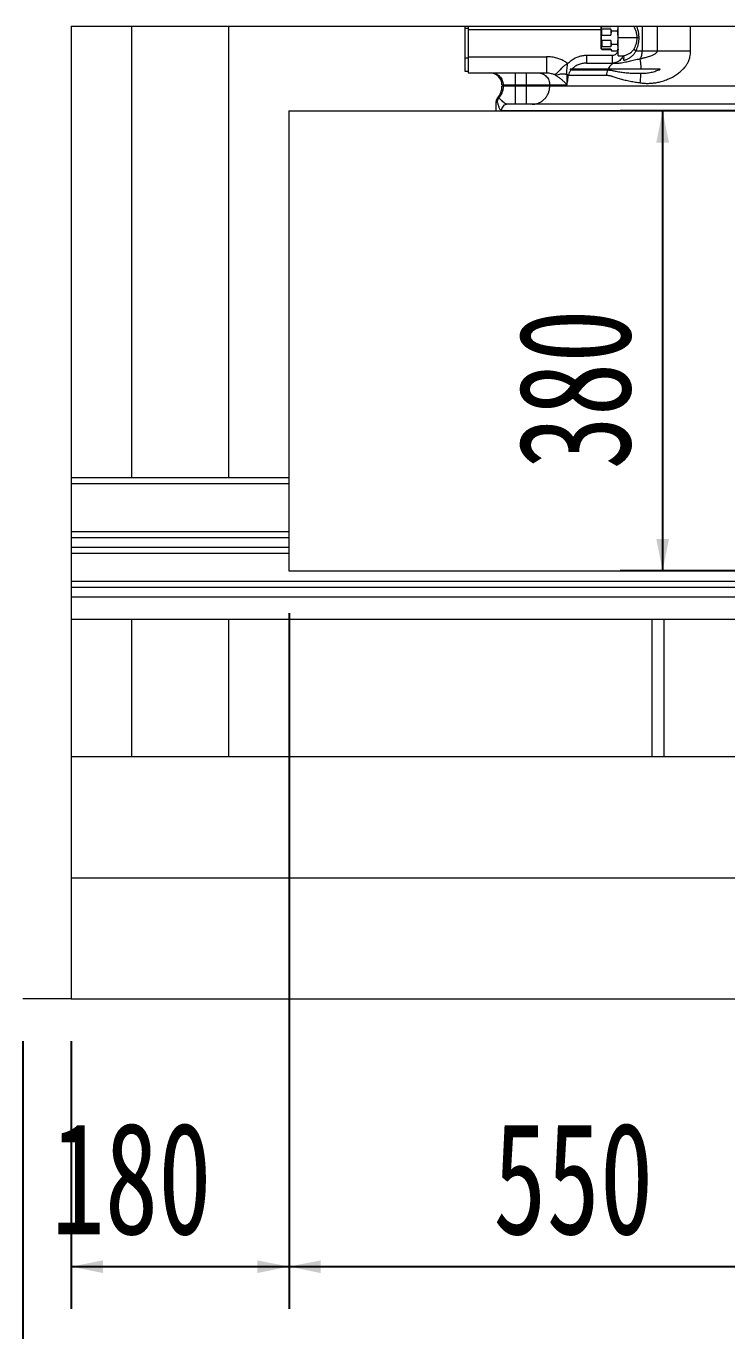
# Model space of a CAD drawing. Header units: millimetres. Extents: x 169 to 14583, y -399 to 10804.
# Drawn here: x 6504 to 7083, y 802 to 1880 of the extents above; entities that cross this region are included whole.
import ezdxf

# ---------------------------------------------------------------- set-up
doc = ezdxf.new("R2010")
doc.units = ezdxf.units.MM
doc.header["$LTSCALE"] = 35
doc.layers.add('1', color=70, linetype='Continuous')
doc.styles.add('SLDTEXTSTYLE2', font='TXT', dxfattribs={"width": 0.7})
doc.dimstyles.new('SLDDIMSTYLE3', dxfattribs={"dimtxt": 105.988363, "dimasz": 26.25, "dimexe": 0, "dimexo": 0.0625, "dimgap": 26.497091, "dimtad": 1, "dimrnd": 1e-09, "dimzin": 12, "dimdsep": 46, "dimtxsty": 'SLDTEXTSTYLE2', "dimsah": 1, "dimcen": 0.09, "dimadec": 0, "dimazin": 3, "dimtfac": 1, "dimtdec": 3, "dimtofl": 0, "dimtmove": 0, "dimatfit": 3, "dimfxl": 0, "dimfrac": 2, "dimtolj": 1, "dimtzin": 12, "dimarcsym": 0})
doc.dimstyles.new('SLDDIMSTYLE4', dxfattribs={"dimtxt": 105.988363, "dimasz": 26.25, "dimexe": 0, "dimexo": 0.0625, "dimgap": 26.497091, "dimtad": 1, "dimrnd": 1e-09, "dimzin": 12, "dimdsep": 46, "dimtxsty": 'SLDTEXTSTYLE2', "dimsah": 1, "dimcen": 0.09, "dimadec": 0, "dimazin": 3, "dimtfac": 1, "dimtdec": 3, "dimtmove": 0, "dimatfit": 0, "dimfxl": 0, "dimfrac": 2, "dimtolj": 1, "dimtzin": 12, "dimarcsym": 0})

# ---------------------------------------------------------------- blocks, each defined once
blk = doc.blocks.new('_D_12')
at = {"layer": '1'}
for p, q in [((6721.3, 1394.8), (6721.3, 819.8)), ((7271.3, 1394.8), (7271.3, 819.8)), ((6721.3, 854.8), (7271.3, 854.8))]:
    blk.add_line(p, q, dxfattribs=at)
for points in [[(6721.3, 854.8), (6747.5, 849.5), (6747.5, 860)], [(7271.3, 854.8), (7245, 860), (7245, 849.5)]]:
    blk.add_solid(points, dxfattribs=at)
at = {"layer": '1', "insert": (6890, 974.2), "char_height": 92.6, "attachment_point": 1, "style": 'SLDTEXTSTYLE2'}
blk.add_mtext('550', dxfattribs=at)
blk = doc.blocks.new('_D_13')
at = {"layer": '1'}
for p, q in [((7236.3, 1809.8), (6995, 1809.8)), ((7030, 1809.8), (7030, 1429.8)), ((7236.3, 1429.8), (6995, 1429.8))]:
    blk.add_line(p, q, dxfattribs=at)
for points in [[(7030, 1809.8), (7024.8, 1783.5), (7035.3, 1783.5)], [(7030, 1429.8), (7035.3, 1456), (7024.8, 1456)]]:
    blk.add_solid(points, dxfattribs=at)
at = {"layer": '1', "insert": (6910.7, 1513.5), "char_height": 92.6, "attachment_point": 1, "rotation": 90, "style": 'SLDTEXTSTYLE2'}
blk.add_mtext('380', dxfattribs=at)
blk = doc.blocks.new('_D_17')
at = {"layer": '1'}
for p, q in [((6721.3, 1394.8), (6721.3, 819.8)), ((6541.3, 1041.2), (6541.3, 819.8)), ((6541.3, 854.8), (6721.3, 854.8))]:
    blk.add_line(p, q, dxfattribs=at)
for points in [[(6541.3, 854.8), (6567.5, 849.5), (6567.5, 860)], [(6721.3, 854.8), (6695, 860), (6695, 849.5)]]:
    blk.add_solid(points, dxfattribs=at)
at = {"layer": '1', "insert": (6525, 974.2), "char_height": 92.6, "attachment_point": 1, "style": 'SLDTEXTSTYLE2'}
blk.add_mtext('180', dxfattribs=at)
blk = doc.blocks.new('_D_20')
at = {"layer": '1'}
for p, q in [((6481.3, 1394.8), (6481.3, 635)), ((6501.3, 1041.2), (6501.3, 635)), ((6481.3, 670), (6241.4, 670)), ((6481.3, 670), (6501.3, 670)), ((6501.3, 670), (6641.3, 670))]:
    blk.add_line(p, q, dxfattribs=at)
for points in [[(6481.3, 670), (6455, 675.2), (6455, 664.7)], [(6501.3, 670), (6527.5, 664.7), (6527.5, 675.2)]]:
    blk.add_solid(points, dxfattribs=at)
at = {"layer": '1', "insert": (6241.4, 789.3), "char_height": 92.6, "attachment_point": 1, "style": 'SLDTEXTSTYLE2'}
blk.add_mtext('20', dxfattribs=at)

msp = doc.modelspace()

# ---------------------------------------------------------------- linework, layer by layer
at = {"color": 7, "linetype": 'Continuous', "lineweight": 18}
for p, q in [((6541.279, 1879.779), (8601.279, 1879.779)), ((6541.279, 1879.779), (6541.279, 1076.159)), ((6591.279, 1506.779), (6591.279, 1879.779)), ((6671.279, 1879.779), (6671.279, 1506.779)), ((6866.979, 1877.755), (6866.979, 1879.779)), ((6869.279, 1877.755), (6866.979, 1877.755)), ((6866.979, 1853.277), (6866.979, 1877.755)), ((6869.279, 1877.018), (6869.279, 1854.5)), ((6869.279, 1877.018), (6979.279, 1877.018)), ((6979.279, 1879.409), (6979.649, 1879.779)), ((6979.782, 1879.725), (6979.279, 1879.231)), ((6979.779, 1879.483), (6979.779, 1879.69)), ((6979.779, 1879.483), (6987.279, 1879.483)), ((6987.279, 1877.289), (6979.779, 1877.289)), ((6987.279, 1879.483), (6987.405, 1879.779)), ((6987.983, 1875.644), (6987.279, 1877.289)), ((6993.279, 1879.378), (6993.169, 1879.779)), ((6993.22, 1879.779), (6993.279, 1879.559)), ((7013.184, 1879.779), (7013.184, 1859.159)), ((7025.669, 1859.159), (7025.669, 1879.779)), ((7053.195, 1859.159), (7053.195, 1879.779)), ((6979.779, 1872.353), (6987.279, 1872.353)), ((6987.279, 1867.965), (6979.779, 1867.965)), ((6987.279, 1872.353), (6987.983, 1875.644)), ((6987.983, 1864.674), (6987.279, 1867.965)), ((6992.858, 1875.644), (6987.983, 1875.644)), ((7008.978, 1870.159), (6993.279, 1870.159)), ((6869.279, 1854.5), (6934.11, 1854.5)), ((6988.279, 1855.453), (6967.137, 1855.453)), ((6979.279, 1861.087), (6979.782, 1860.593)), ((6979.779, 1860.409), (6979.279, 1860.909)), ((6979.779, 1863.029), (6987.279, 1863.029)), ((6979.779, 1860.835), (6979.779, 1860.628)), ((6987.279, 1860.835), (6979.779, 1860.835)), ((6979.779, 1860.409), (6987.279, 1860.409)), ((6987.279, 1863.029), (6987.983, 1864.674)), ((6987.983, 1859.189), (6987.279, 1860.835)), ((6987.279, 1860.835), (6987.279, 1860.459)), ((6987.279, 1860.409), (6987.987, 1859.182)), ((6992.858, 1864.674), (6987.983, 1864.674)), ((6992.858, 1859.189), (6987.983, 1859.189)), ((6993.279, 1860.759), (6992.858, 1859.189)), ((6993.02, 1860.319), (6992.858, 1859.189)), ((6993.103, 1860.297), (6993.279, 1860.94)), ((6993.279, 1855.159), (6996.973, 1855.159)), ((7013.184, 1859.159), (7007.827, 1859.159)), ((7025.669, 1859.159), (7013.184, 1859.159)), ((6869.279, 1853.277), (6866.979, 1853.277)), ((6869.279, 1842.159), (6866.979, 1842.159)), ((6869.279, 1841.159), (6934.11, 1841.159)), ((6934.11, 1841.394), (6934.11, 1841.159)), ((6897.534, 1831.159), (6897.534, 1830.159)), ((6898.259, 1831.159), (6898.259, 1830.159)), ((6908.215, 1831.159), (6917.318, 1831.159)), ((6908.215, 1831.159), (6908.215, 1830.159)), ((6917.318, 1830.159), (6908.215, 1830.159)), ((6917.318, 1831.159), (6917.318, 1830.159)), ((6936.743, 1830.159), (6936.743, 1831.159)), ((6892.279, 1816.93), (6892.279, 1809.779)), ((6901.668, 1815.159), (6900.799, 1814.983)), ((6901.668, 1815.159), (6901.08, 1815.339)), ((6721.279, 1809.779), (7271.279, 1809.779)), ((6721.279, 1809.779), (6721.279, 1429.779)), ((6541.279, 1506.779), (6721.279, 1506.779)), ((6541.279, 1501.779), (6721.279, 1501.779)), ((6541.279, 1462.279), (6721.279, 1462.279)), ((6541.279, 1457.279), (6721.279, 1457.279)), ((6541.279, 1449.279), (6721.279, 1449.279)), ((6541.279, 1444.279), (6721.279, 1444.279)), ((6721.279, 1429.779), (7271.279, 1429.779)), ((6541.279, 1421.279), (7661.279, 1421.279)), ((6541.279, 1416.279), (7661.279, 1416.279)), ((6541.279, 1408.279), (7661.279, 1408.279)), ((6541.279, 1389.779), (7661.279, 1389.779)), ((6591.279, 1276.159), (6591.279, 1389.779)), ((6671.279, 1389.779), (6671.279, 1276.159)), ((7021.279, 1276.159), (7021.279, 1389.779)), ((7031.279, 1276.159), (7031.279, 1389.779)), ((6541.279, 1276.159), (7661.279, 1276.159)), ((6541.279, 1176.159), (7693.279, 1176.159)), ((6541.279, 1076.159), (6501.279, 1076.159)), ((6541.279, 1076.159), (7663.279, 1076.159))]:
    msp.add_line(p, q, dxfattribs=at)
for centre, radius, start, end in [((6887.279, 1831.159), 10, 0, 90), ((6882.279, 1830.159), 15, 318.590378, 0), ((6897.279, 1816.93), 5, 138.590378, 180)]:
    msp.add_arc(centre, radius, start, end, dxfattribs=at)
for points, knots in [([(6869.279, 1879.779), (6869.279, 1879.575), (6869.279, 1878.751), (6869.279, 1877.762), (6869.279, 1877.018)], [0, 0, 0, 0, 0.248246535, 1, 1, 1, 1]), ([(6979.279, 1861.088), (6979.279, 1861.242), (6979.279, 1861.552), (6979.279, 1862.425), (6979.279, 1863.575), (6979.279, 1864.984), (6979.279, 1866.6), (6979.279, 1868.346), (6979.279, 1870.159), (6979.279, 1871.972), (6979.279, 1873.717), (6979.279, 1875.333), (6979.279, 1876.742), (6979.279, 1877.893), (6979.279, 1878.766), (6979.279, 1879.076), (6979.279, 1879.23)], [0, 0, 0, 0, 0.07158574, 0.14333304, 0.21439527, 0.28541578, 0.35720251, 0.42894834, 0.50001206, 0.57103256, 0.6428193, 0.71456513, 0.78562885, 0.85665276, 0.92840315, 1, 1, 1, 1]), ([(6979.779, 1877.289), (6979.654, 1877.655), (6979.404, 1878.386), (6979.654, 1879.117), (6979.779, 1879.483)], [0, 0, 0, 0, 0.4999812, 1, 1, 1, 1]), ([(6979.779, 1872.353), (6979.779, 1873.391), (6979.779, 1875.248), (6979.779, 1876.665), (6979.779, 1877.289)], [0, 0, 0, 0, 0.55956562, 1, 1, 1, 1]), ([(6987.279, 1877.289), (6987.279, 1876.479), (6987.279, 1875.032), (6987.279, 1873.172), (6987.279, 1872.353)], [0, 0, 0, 0, 0.55956562, 1, 1, 1, 1]), ([(6992.858, 1875.644), (6993.073, 1876.557), (6993.398, 1877.936), (6993.137, 1879.314), (6993.049, 1879.779)], [0, 0, 0, 0, 0.66287853, 1, 1, 1, 1]), ([(6993.279, 1870.159), (6993.279, 1871.137), (6993.279, 1873.102), (6993.279, 1875.919), (6993.279, 1878.205), (6993.279, 1879.364), (6993.279, 1879.779)], [0, 0, 0, 0, 0.27901322, 0.56084625, 0.84263909, 1, 1, 1, 1]), ([(7008.978, 1870.159), (7008.926, 1871.178), (7008.82, 1873.221), (7008.022, 1876.067), (7007.098, 1878.284), (7006.402, 1879.382), (7006.15, 1879.779)], [0, 0, 0, 0, 0.27824927, 0.55811297, 0.84019282, 1, 1, 1, 1]), ([(7010.569, 1870.159), (7010.535, 1871.138), (7010.482, 1872.651), (7010.155, 1874.598), (7009.852, 1875.925), (7009.516, 1877.107), (7009.146, 1878.203), (7008.799, 1879.111), (7008.562, 1879.623), (7008.49, 1879.779)], [0, 0, 0, 0, 0.28019094, 0.43284582, 0.57767418, 0.68757391, 0.80899521, 0.9418572, 1, 1, 1, 1]), ([(6979.779, 1867.965), (6979.654, 1868.696), (6979.404, 1870.159), (6979.654, 1871.621), (6979.779, 1872.353)], [0, 0, 0, 0, 0.50001167, 1, 1, 1, 1]), ([(6979.779, 1867.965), (6979.779, 1866.926), (6979.779, 1865.07), (6979.779, 1863.653), (6979.779, 1863.029)], [0, 0, 0, 0, 0.55956562, 1, 1, 1, 1]), ([(6987.279, 1867.965), (6987.279, 1866.926), (6987.279, 1865.07), (6987.279, 1863.653), (6987.279, 1863.029)], [0, 0, 0, 0, 0.55956562, 1, 1, 1, 1]), ([(6992.858, 1864.674), (6993.055, 1866.503), (6993.449, 1870.159), (6993.055, 1873.816), (6992.858, 1875.644)], [0, 0, 0, 0, 0.50006019, 1, 1, 1, 1]), ([(6993.279, 1855.159), (6993.279, 1855.214), (6993.279, 1855.326), (6993.279, 1856.233), (6993.279, 1857.608), (6993.279, 1859.485), (6993.279, 1861.767), (6993.279, 1864.387), (6993.279, 1867.218), (6993.279, 1869.182), (6993.279, 1870.159)], [0, 0, 0, 0, 0.12436325, 0.24999684, 0.37560353, 0.49999617, 0.6243631, 0.74995744, 0.87557129, 1, 1, 1, 1]), ([(7006.145, 1860.453), (7006.53, 1861.122), (7007.298, 1862.457), (7008.208, 1864.831), (7008.852, 1867.42), (7008.936, 1869.248), (7008.978, 1870.159)], [0, 0, 0, 0, 0.25238797, 0.50313348, 0.75215422, 1, 1, 1, 1]), ([(7007.827, 1859.159), (7008.007, 1859.511), (7008.351, 1860.187), (7008.831, 1861.294), (7009.241, 1862.379), (7009.597, 1863.479), (7009.915, 1864.642), (7010.194, 1865.942), (7010.411, 1867.346), (7010.543, 1868.754), (7010.56, 1869.691), (7010.569, 1870.159)], [0, 0, 0, 0, 0.1175268, 0.22577801, 0.34059333, 0.43463355, 0.53266718, 0.65317222, 0.77126402, 0.88596146, 1, 1, 1, 1]), ([(7010.569, 1870.159), (7010.453, 1870.159), (7010.221, 1870.159), (7009.682, 1870.159), (7009.243, 1870.159), (7008.978, 1870.159)], [0, 0, 0, 0, 0.282706082, 0.568609016, 1, 1, 1, 1]), ([(6869.279, 1854.5), (6869.279, 1853.111), (6869.279, 1850.332), (6869.279, 1846.765), (6869.279, 1844.111), (6869.279, 1842.375), (6869.279, 1841.351), (6869.279, 1841.223), (6869.279, 1841.159)], [0, 0, 0, 0, 0.18658841, 0.37317683, 0.55976524, 0.70651016, 0.85325508, 1, 1, 1, 1]), ([(6951.745, 1848.761), (6950.849, 1849.396), (6949.035, 1850.682), (6945.972, 1852.195), (6942.46, 1853.449), (6938.47, 1854.327), (6935.578, 1854.442), (6934.11, 1854.5)], [0, 0, 0, 0, 0.17570148, 0.35575091, 0.54250785, 0.76768914, 1, 1, 1, 1]), ([(6934.11, 1854.5), (6934.11, 1853.161), (6934.11, 1850.414), (6934.11, 1846.815), (6934.11, 1844.075), (6934.11, 1842.354), (6934.11, 1841.521), (6934.11, 1841.413), (6934.11, 1841.394)], [0, 0, 0, 0, 0.20175228, 0.41402813, 0.63087395, 0.80022283, 0.96503654, 1, 1, 1, 1]), ([(6967.137, 1855.453), (6966.038, 1855.402), (6963.85, 1855.3), (6960.646, 1854.51), (6957.445, 1853.212), (6954.364, 1851.343), (6952.607, 1849.61), (6951.745, 1848.761)], [0, 0, 0, 0, 0.18962838, 0.37756712, 0.56742337, 0.78800037, 1, 1, 1, 1]), ([(6967.137, 1855.453), (6967.137, 1854.593), (6967.137, 1852.872), (6967.137, 1850.714), (6967.137, 1849.398), (6967.137, 1849.239), (6967.137, 1849.159)], [0, 0, 0, 0, 0.27948083, 0.55896166, 0.77948083, 1, 1, 1, 1]), ([(6979.779, 1860.835), (6979.654, 1861.2), (6979.404, 1861.932), (6979.654, 1862.663), (6979.779, 1863.029)], [0, 0, 0, 0, 0.49998179, 1, 1, 1, 1]), ([(6993.279, 1860.453), (6993.187, 1859.726), (6993.003, 1858.277), (6991.682, 1856.63), (6990.027, 1855.632), (6988.861, 1855.513), (6988.279, 1855.453)], [0, 0, 0, 0, 0.28183286, 0.56208325, 0.78147774, 1, 1, 1, 1]), ([(6988.279, 1855.453), (6988.279, 1854.931), (6988.279, 1853.831), (6988.279, 1852.11), (6988.279, 1850.54), (6988.279, 1849.525), (6988.279, 1849.388), (6988.279, 1849.348)], [0, 0, 0, 0, 0.19470017, 0.41011348, 0.63518497, 0.89286438, 1, 1, 1, 1]), ([(6997.358, 1855.035), (6997.121, 1854.547), (6996.597, 1853.47), (6995.389, 1852.046), (6993.872, 1850.789), (6992.13, 1849.865), (6990.242, 1849.271), (6988.933, 1849.196), (6988.279, 1849.159)], [0, 0, 0, 0, 0.14206285, 0.31365028, 0.48523771, 0.65682514, 0.82841257, 1, 1, 1, 1]), ([(6996.941, 1855.159), (6997.042, 1855.15), (6997.228, 1855.135), (6997.788, 1854.81), (6998.056, 1854.404), (6998.131, 1854.26), (6998.14, 1854.233), (6998.148, 1854.253), (6998.148, 1854.254)], [0, 0, 0, 0, 0.3288175, 0.60871964, 0.81632826, 0.89171432, 0.99588059, 1, 1, 1, 1]), ([(6996.973, 1855.181), (6997.117, 1855.182), (6997.707, 1855.185), (6999.448, 1855.684), (7001.832, 1856.738), (7004.284, 1858.195), (7005.531, 1859.707), (7006.145, 1860.453)], [0, 0, 0, 0, 0.07534555, 0.30863151, 0.54250691, 0.77429305, 1, 1, 1, 1]), ([(6998.194, 1854.237), (6998.095, 1853.905), (6997.895, 1853.228), (6997.669, 1852.503), (6997.609, 1852.008), (6997.749, 1851.739), (6998.077, 1851.637), (6998.632, 1851.685), (6999.386, 1851.893), (7000.279, 1852.233), (7001.253, 1852.688), (7002.585, 1853.429), (7004.182, 1854.534), (7005.641, 1855.878), (7006.655, 1857.104), (7007.33, 1858.102), (7007.665, 1858.815), (7007.827, 1859.159)], [0, 0, 0, 0, 0.06930212, 0.14099089, 0.20630304, 0.26069944, 0.31404979, 0.36974198, 0.4345761, 0.49073958, 0.55179251, 0.6179846, 0.73187528, 0.83794138, 0.89577233, 0.94967197, 1, 1, 1, 1]), ([(7007.827, 1859.159), (7007.714, 1859.331), (7007.495, 1859.663), (7007.006, 1860.049), (7006.549, 1860.308), (7006.274, 1860.407), (7006.145, 1860.453)], [0, 0, 0, 0, 0.31638747, 0.60986672, 0.81674917, 1, 1, 1, 1]), ([(7011.459, 1852.785), (7012.327, 1853), (7014.066, 1853.431), (7016.393, 1854.04), (7018.459, 1854.629), (7020.29, 1855.234), (7021.934, 1855.867), (7023.311, 1856.544), (7024.346, 1857.247), (7025.004, 1857.799), (7025.354, 1858.251), (7025.51, 1858.523), (7025.64, 1858.816), (7025.66, 1859.055), (7025.669, 1859.159)], [0, 0, 0, 0, 0.16814116, 0.33721023, 0.46169392, 0.58206039, 0.70737073, 0.79852848, 0.86979033, 0.9345086, 0.95123733, 0.96522332, 0.98497615, 1, 1, 1, 1]), ([(7011.5, 1832.953), (7012.554, 1832.81), (7014.769, 1832.507), (7018.203, 1832.423), (7021.728, 1832.621), (7025.31, 1833.128), (7029.133, 1833.998), (7033.137, 1835.308), (7037.088, 1837.047), (7040.647, 1839.052), (7043.709, 1841.207), (7046.234, 1843.407), (7048.255, 1845.596), (7049.831, 1847.749), (7050.929, 1849.673), (7051.691, 1851.36), (7052.238, 1852.862), (7052.718, 1854.605), (7053.11, 1856.711), (7053.166, 1858.304), (7053.195, 1859.159)], [0, 0, 0, 0, 0.06428389, 0.13511222, 0.20422037, 0.27151052, 0.34403726, 0.42704945, 0.50640661, 0.58030902, 0.64677459, 0.70471609, 0.75523012, 0.80052549, 0.84082586, 0.86724687, 0.89367514, 0.92084655, 0.9575597, 1, 1, 1, 1]), ([(7053.195, 1859.159), (7050.216, 1859.159), (7044.3, 1859.159), (7036.85, 1859.159), (7030.619, 1859.159), (7027.305, 1859.159), (7025.669, 1859.159)], [0, 0, 0, 0, 0.28689318, 0.56967116, 0.78740422, 1, 1, 1, 1]), ([(6866.979, 1842.159), (6866.979, 1842.197), (6866.979, 1842.275), (6866.979, 1842.904), (6866.979, 1843.871), (6866.979, 1845.206), (6866.979, 1846.856), (6866.979, 1848.793), (6866.979, 1850.938), (6866.979, 1852.499), (6866.979, 1853.277)], [0, 0, 0, 0, 0.12454419, 0.24999616, 0.37541057, 0.49999633, 0.62453134, 0.74995198, 0.87537823, 1, 1, 1, 1]), ([(6951.745, 1848.761), (6950.962, 1848.385), (6949.395, 1847.631), (6947.541, 1846.002), (6945.959, 1844.398), (6944.596, 1842.908), (6943.39, 1841.64), (6942.322, 1840.658), (6941.373, 1839.969), (6940.834, 1839.813), (6940.565, 1839.734)], [0, 0, 0, 0, 0.12469265, 0.24962239, 0.3746543, 0.49971808, 0.62478924, 0.74986067, 0.87493098, 1, 1, 1, 1]), ([(6950.964, 1839.729), (6950.926, 1841.448), (6950.859, 1844.519), (6951.474, 1847.465), (6951.745, 1848.761)], [0, 0, 0, 0, 0.55991727, 1, 1, 1, 1]), ([(6953.605, 1844.159), (6953.652, 1844.06), (6953.744, 1843.867), (6953.979, 1843.583), (6954.182, 1843.544), (6954.321, 1843.518)], [0, 0, 0, 0, 0.247234063, 0.486721183, 1, 1, 1, 1]), ([(7027.986, 1844.159), (7023.635, 1844.159), (7014.931, 1844.159), (7002.726, 1844.159), (6991.246, 1844.159), (6980.446, 1844.159), (6970.458, 1844.159), (6961.304, 1844.159), (6956.171, 1844.159), (6953.605, 1844.159)], [0, 0, 0, 0, 0.14000162, 0.28000324, 0.42000486, 0.56000649, 0.70667099, 0.8533355, 1, 1, 1, 1]), ([(6967.137, 1849.159), (6966.736, 1849.151), (6965.836, 1849.133), (6964.338, 1848.962), (6962.745, 1848.642), (6961.329, 1848.215), (6959.949, 1847.689), (6958.609, 1847.041), (6956.752, 1845.923), (6955.624, 1844.86), (6954.879, 1844.159)], [0, 0, 0, 0, 0.08654585, 0.19403208, 0.32629962, 0.44041385, 0.51809552, 0.65191547, 0.77012459, 1, 1, 1, 1]), ([(6967.137, 1849.159), (6969.107, 1849.159), (6973.045, 1849.159), (6979.21, 1849.159), (6985.253, 1849.159), (6989.218, 1849.159), (6991.201, 1849.159)], [0, 0, 0, 0, 0.28002604, 0.55999194, 0.77997857, 1, 1, 1, 1]), ([(6991.201, 1849.159), (6990.505, 1849.078), (6989.088, 1848.915), (6987.281, 1847.685), (6985.861, 1846.063), (6985.245, 1844.786), (6984.942, 1844.159)], [0, 0, 0, 0, 0.27573145, 0.561042203, 0.784268511, 1, 1, 1, 1]), ([(6991.201, 1849.159), (6991.442, 1849.16), (6991.956, 1849.162), (6992.901, 1849.193), (6994.259, 1849.281), (6996.08, 1849.493), (6998.975, 1850.011), (7002.567, 1850.89), (7006.871, 1851.967), (7009.885, 1852.504), (7011.459, 1852.785)], [0, 0, 0, 0, 0.04571141, 0.09731183, 0.15709876, 0.25631349, 0.36311062, 0.57036815, 0.77551277, 1, 1, 1, 1]), ([(7012.245, 1844.159), (7012.231, 1845.135), (7012.202, 1847.077), (7011.974, 1850.116), (7011.653, 1851.78), (7011.459, 1852.785)], [0, 0, 0, 0, 0.2860479, 0.56925942, 1, 1, 1, 1]), ([(7012.174, 1840.777), (7013.571, 1840.801), (7016.338, 1840.848), (7020.448, 1841.539), (7024.352, 1842.58), (7026.803, 1843.645), (7027.986, 1844.159)], [0, 0, 0, 0, 0.266063466, 0.527334854, 0.771885713, 1, 1, 1, 1]), ([(6908.215, 1841.159), (6908.215, 1841.076), (6908.215, 1840.909), (6908.215, 1839.598), (6908.215, 1837.513), (6908.215, 1834.613), (6908.215, 1832.31), (6908.215, 1831.159)], [0, 0, 0, 0, 0.18678132, 0.37356263, 0.56034395, 0.78017197, 1, 1, 1, 1]), ([(6934.11, 1841.37), (6934.307, 1841.314), (6934.697, 1841.204), (6935.064, 1841.146), (6935.245, 1841.117)], [0, 0, 0, 0, 0.50727676, 1, 1, 1, 1]), ([(6934.11, 1841.159), (6935.369, 1841.101), (6937.536, 1841.001), (6939.67, 1840.108), (6940.565, 1839.734)], [0, 0, 0, 0, 0.58081544, 1, 1, 1, 1]), ([(6940.565, 1839.734), (6940.939, 1839.665), (6941.444, 1839.572), (6942.156, 1839.568), (6943.226, 1839.644), (6944.973, 1840.076), (6947.315, 1840.513), (6948.921, 1840.37), (6949.707, 1840.197), (6950.232, 1840.057), (6950.71, 1839.843), (6950.964, 1839.729)], [0, 0, 0, 0, 0.12504866, 0.16857722, 0.2501629, 0.50021856, 0.74999045, 0.87506185, 0.88242556, 0.93754717, 1, 1, 1, 1]), ([(6940.565, 1839.734), (6941.371, 1839.285), (6943.082, 1838.332), (6945.196, 1836.788), (6947.313, 1835.058), (6949.336, 1833.169), (6950.532, 1831.834), (6951.136, 1831.159)], [0, 0, 0, 0, 0.15835769, 0.3357873, 0.52624731, 0.7606206, 1, 1, 1, 1]), ([(6952.19, 1839.159), (6952.004, 1839.269), (6951.672, 1839.465), (6951.18, 1839.648), (6950.964, 1839.729)], [0, 0, 0, 0, 0.56, 1, 1, 1, 1]), ([(6951.136, 1831.159), (6951.155, 1832.659), (6951.192, 1835.521), (6951.037, 1838.372), (6950.964, 1839.729)], [0, 0, 0, 0, 0.52400575, 1, 1, 1, 1]), ([(6951.136, 1831.159), (6951.33, 1832.653), (6951.678, 1835.32), (6952.034, 1837.986), (6952.19, 1839.159)], [0, 0, 0, 0, 0.56000214, 1, 1, 1, 1]), ([(6954.321, 1843.518), (6953.808, 1842.818), (6952.837, 1841.49), (6952.398, 1839.907), (6952.19, 1839.159)], [0, 0, 0, 0, 0.5275145, 1, 1, 1, 1]), ([(6954.321, 1843.518), (6956.692, 1843.518), (6961.435, 1843.518), (6969.184, 1843.518), (6976.925, 1843.518), (6982.106, 1843.518), (6984.697, 1843.518)], [0, 0, 0, 0, 0.27998832, 0.55997664, 0.77998832, 1, 1, 1, 1]), ([(6983.974, 1839.159), (6984.113, 1839.157), (6984.41, 1839.152), (6984.91, 1839.111), (6985.52, 1839.031), (6986.18, 1838.908), (6986.872, 1838.751), (6987.56, 1838.572), (6988.503, 1838.304), (6989.78, 1837.908), (6991.977, 1837.196), (6995.051, 1836.228), (6998.97, 1835.188), (7003.194, 1834.301), (7007.371, 1833.602), (7010.192, 1833.159), (7011.5, 1832.953)], [0, 0, 0, 0, 0.01631647, 0.03480997, 0.05842092, 0.08753396, 0.11179796, 0.13909351, 0.16764113, 0.22136187, 0.28697648, 0.42004753, 0.56808263, 0.71582217, 0.86814955, 1, 1, 1, 1]), ([(6984.697, 1843.518), (6984.888, 1843.515), (6985.283, 1843.51), (6985.898, 1843.468), (6986.554, 1843.403), (6987.331, 1843.3), (6988.278, 1843.145), (6989.462, 1842.924), (6990.889, 1842.636), (6992.666, 1842.278), (6994.644, 1841.914), (6996.745, 1841.584), (6998.809, 1841.327), (7000.972, 1841.122), (7003.288, 1840.973), (7005.912, 1840.87), (7008.887, 1840.818), (7011.048, 1840.791), (7012.174, 1840.777)], [0, 0, 0, 0, 0.02272366, 0.04695792, 0.07272019, 0.10002498, 0.13820561, 0.1834386, 0.23772437, 0.3030106, 0.38628927, 0.46030841, 0.53573847, 0.61157499, 0.69297982, 0.7814219, 0.88609348, 1, 1, 1, 1]), ([(7011.5, 1832.953), (7011.674, 1834.445), (7011.981, 1837.084), (7012.116, 1839.658), (7012.174, 1840.777)], [0, 0, 0, 0, 0.56542881, 1, 1, 1, 1]), ([(6898.259, 1830.159), (6898.212, 1829.255), (6898.119, 1827.448), (6897.371, 1824.866), (6896.225, 1822.396), (6895.107, 1820.976), (6894.525, 1820.237)], [0, 0, 0, 0, 0.25000084, 0.50000168, 0.73989328, 1, 1, 1, 1]), ([(6897.401, 1831.159), (6897.365, 1831.159), (6897.211, 1831.159), (6897.806, 1831.159), (6898.259, 1831.159)], [0, 0, 0, 0, 0.23735203, 1, 1, 1, 1]), ([(6898.259, 1830.159), (6897.838, 1830.159), (6897.251, 1830.159), (6897.366, 1830.159), (6897.399, 1830.159)], [0, 0, 0, 0, 0.71662558, 1, 1, 1, 1]), ([(6908.215, 1830.159), (6908.215, 1828.693), (6908.215, 1825.761), (6908.215, 1821.739), (6908.215, 1818.665), (6908.215, 1816.614), (6908.215, 1815.39), (6908.215, 1815.236), (6908.215, 1815.159)], [0, 0, 0, 0, 0.18655394, 0.37310788, 0.55966182, 0.70644121, 0.85322061, 1, 1, 1, 1]), ([(6917.318, 1830.159), (6917.318, 1829.244), (6917.318, 1827.36), (6917.318, 1824.564), (6917.318, 1821.875), (6917.318, 1819.477), (6917.318, 1817.526), (6917.318, 1816.142), (6917.318, 1815.308), (6917.318, 1815.208), (6917.318, 1815.159)], [0, 0, 0, 0, 0.11651603, 0.24001133, 0.36864081, 0.5, 0.63135919, 0.75998867, 0.88348397, 1, 1, 1, 1]), ([(6936.743, 1830.159), (6936.445, 1830.159), (6935.836, 1830.159), (6934.281, 1830.159), (6932.24, 1830.159), (6929.723, 1830.159), (6926.843, 1830.159), (6923.729, 1830.159), (6920.527, 1830.159), (6918.372, 1830.159), (6917.318, 1830.159)], [0, 0, 0, 0, 0.11892386, 0.24290729, 0.37050903, 0.5, 0.62949097, 0.75709271, 0.88107614, 1, 1, 1, 1]), ([(7311.175, 1830.159), (7311.206, 1830.159), (7311.359, 1830.159), (7310.546, 1830.159), (7308.7, 1830.159), (7305.691, 1830.159), (7301.645, 1830.159), (7296.555, 1830.159), (7290.46, 1830.159), (7283.392, 1830.159), (7275.391, 1830.159), (7266.505, 1830.159), (7256.784, 1830.159), (7246.284, 1830.159), (7235.066, 1830.159), (7223.193, 1830.159), (7210.735, 1830.159), (7197.762, 1830.159), (7184.35, 1830.159), (7170.575, 1830.159), (7156.516, 1830.159), (7142.255, 1830.159), (7127.874, 1830.159), (7113.454, 1830.159), (7099.08, 1830.159), (7084.833, 1830.159), (7070.796, 1830.159), (7057.049, 1830.159), (7043.671, 1830.159), (7030.739, 1830.159), (7018.328, 1830.159), (7006.508, 1830.159), (6995.349, 1830.159), (6984.913, 1830.159), (6975.261, 1830.159), (6966.448, 1830.159), (6958.527, 1830.159), (6951.536, 1830.159), (6945.541, 1830.159), (6940.48, 1830.159), (6937.988, 1830.159), (6936.743, 1830.159)], [0, 0, 0, 0, 0.00667143, 0.03281166, 0.05895188, 0.08509211, 0.11123233, 0.13737256, 0.16351278, 0.18965301, 0.21579323, 0.24193346, 0.26807369, 0.29421391, 0.32035414, 0.34649436, 0.37263459, 0.39877481, 0.42491504, 0.45105526, 0.47719549, 0.50333572, 0.52947594, 0.55561617, 0.58175639, 0.60789662, 0.63403684, 0.66017707, 0.68631729, 0.71245752, 0.73859774, 0.76473797, 0.7908782, 0.81701842, 0.84315865, 0.86929887, 0.8954391, 0.92157932, 0.94771955, 0.97385977, 1, 1, 1, 1]), ([(6893.281, 1816.93), (6892.851, 1816.93), (6892.252, 1816.93), (6892.368, 1816.93), (6892.401, 1816.93)], [0, 0, 0, 0, 0.71819506, 1, 1, 1, 1]), ([(6894.525, 1820.237), (6894.118, 1819.657), (6893.416, 1818.654), (6893.321, 1817.441), (6893.281, 1816.93)], [0, 0, 0, 0, 0.57928641, 1, 1, 1, 1]), ([(6893.281, 1816.93), (6893.383, 1816.823), (6893.592, 1816.604), (6893.944, 1815.284), (6894.339, 1813.831), (6894.893, 1812.136), (6895.659, 1810.54), (6896.395, 1810.287), (6896.766, 1810.159)], [0, 0, 0, 0, 0.12495615, 0.25646867, 0.39444343, 0.5369574, 0.76649306, 1, 1, 1, 1]), ([(6894.525, 1820.237), (6894.077, 1820.237), (6893.475, 1820.237), (6893.617, 1820.237), (6893.653, 1820.237)], [0, 0, 0, 0, 0.74613549, 1, 1, 1, 1]), ([(6901.08, 1815.339), (6900.775, 1815.407), (6900.013, 1815.575), (6898.784, 1816.613), (6897.52, 1817.788), (6896.446, 1818.822), (6895.578, 1819.593), (6894.881, 1820.133), (6894.642, 1820.203), (6894.525, 1820.237)], [0, 0, 0, 0, 0.1253919, 0.31214986, 0.48644127, 0.61733412, 0.74441569, 0.87471267, 1, 1, 1, 1]), ([(6900.799, 1814.983), (6900.457, 1814.934), (6899.477, 1814.796), (6898.125, 1813.764), (6896.986, 1812.128), (6896.839, 1810.815), (6896.766, 1810.159)], [0, 0, 0, 0, 0.15178182, 0.43452121, 0.71726061, 1, 1, 1, 1]), ([(7345.181, 1815.159), (7345.211, 1815.159), (7345.369, 1815.159), (7344.552, 1815.159), (7342.577, 1815.159), (7339.16, 1815.159), (7334.51, 1815.159), (7328.61, 1815.159), (7321.51, 1815.159), (7313.25, 1815.159), (7304.133, 1815.159), (7294.318, 1815.159), (7283.95, 1815.159), (7272.787, 1815.159), (7260.883, 1815.159), (7248.301, 1815.159), (7234.7, 1815.159), (7220.08, 1815.159), (7204.471, 1815.159), (7188.38, 1815.159), (7171.898, 1815.159), (7155.123, 1815.159), (7138.152, 1815.159), (7121.555, 1815.159), (7105.436, 1815.159), (7089.867, 1815.159), (7074.451, 1815.159), (7059.264, 1815.159), (7044.379, 1815.159), (7029.429, 1815.159), (7014.535, 1815.159), (6999.835, 1815.159), (6985.837, 1815.159), (6972.629, 1815.159), (6960.282, 1815.159), (6948.867, 1815.159), (6938.745, 1815.159), (6929.873, 1815.159), (6922.194, 1815.159), (6915.481, 1815.159), (6909.796, 1815.159), (6905.061, 1815.159), (6902.799, 1815.159), (6901.668, 1815.159)], [0, 0, 0, 0, 0.005400628, 0.029133397, 0.055022693, 0.080912108, 0.106801407, 0.132690702, 0.15858011, 0.184469422, 0.210358712, 0.234091567, 0.257824391, 0.28155716, 0.305289956, 0.329022829, 0.352755598, 0.378644894, 0.404534309, 0.430423607, 0.456312903, 0.482202311, 0.508091623, 0.533980913, 0.557713768, 0.581446592, 0.605179361, 0.628912157, 0.65264503, 0.676377799, 0.702267095, 0.72815651, 0.754045808, 0.779935103, 0.805824512, 0.831713824, 0.857603113, 0.881335969, 0.905068792, 0.928801562, 0.952534357, 0.976267231, 1, 1, 1, 1]), ([(6896.766, 1810.159), (6897.738, 1810.159), (6899.682, 1810.159), (6903.595, 1810.159), (6908.223, 1810.159), (6913.621, 1810.159), (6919.751, 1810.159), (6926.595, 1810.159), (6934.13, 1810.159), (6942.327, 1810.159), (6951.159, 1810.159), (6960.593, 1810.159), (6970.596, 1810.159), (6981.133, 1810.159), (6992.167, 1810.159), (7003.659, 1810.159), (7015.567, 1810.159), (7027.849, 1810.159), (7040.463, 1810.159), (7053.363, 1810.159), (7066.504, 1810.159), (7079.838, 1810.159), (7093.32, 1810.159), (7106.9, 1810.159), (7120.532, 1810.159), (7134.166, 1810.159), (7147.754, 1810.159), (7161.249, 1810.159), (7174.602, 1810.159), (7187.766, 1810.159), (7200.695, 1810.159), (7213.342, 1810.159), (7225.663, 1810.159), (7237.614, 1810.159), (7249.153, 1810.159), (7260.239, 1810.159), (7270.833, 1810.159), (7280.896, 1810.159), (7290.395, 1810.159), (7299.293, 1810.159), (7307.562, 1810.159), (7315.17, 1810.159), (7322.091, 1810.159), (7328.301, 1810.159), (7333.777, 1810.159), (7338.501, 1810.159), (7342.455, 1810.159), (7345.623, 1810.159), (7348.008, 1810.159), (7349.543, 1810.159), (7350.277, 1810.159), (7350.202, 1810.159), (7350.179, 1810.159)], [0, 0, 0, 0, 0.02022607, 0.04045214, 0.06067821, 0.08090428, 0.10113035, 0.12135642, 0.14158249, 0.16180856, 0.18203463, 0.2022607, 0.22248677, 0.24271284, 0.26293891, 0.28316498, 0.30339105, 0.32361712, 0.34384319, 0.36406926, 0.38429533, 0.4045214, 0.42474746, 0.44497353, 0.4651996, 0.48542567, 0.50565174, 0.52587781, 0.54610388, 0.56632995, 0.58655602, 0.60678209, 0.62700816, 0.64723423, 0.6674603, 0.68768637, 0.70791244, 0.72813851, 0.74836458, 0.76859065, 0.78881672, 0.80904279, 0.82926886, 0.84949493, 0.869721, 0.88994707, 0.91017314, 0.93039921, 0.95062528, 0.97085135, 0.99107742, 1, 1, 1, 1])]:
    msp.add_open_spline(points, degree=3, knots=knots, dxfattribs=at)
for points in [[(6992.858, 1859.189), (6993.055, 1860.103), (6993.449, 1861.932), (6993.055, 1863.76), (6992.858, 1864.674)], [(7011.459, 1852.785), (7011.956, 1853.747), (7012.949, 1855.671), (7013.106, 1857.996), (7013.184, 1859.159)], [(6888.303, 1841.159), (6888.954, 1841.122), (6890.258, 1841.047), (6892.137, 1840.453), (6893.87, 1839.528), (6895.388, 1838.275), (6896.636, 1836.751), (6897.556, 1835.01), (6898.148, 1833.122), (6898.222, 1831.813), (6898.259, 1831.159)], [(6917.318, 1841.159), (6917.318, 1841.122), (6917.318, 1841.047), (6917.318, 1840.453), (6917.318, 1839.528), (6917.318, 1838.275), (6917.318, 1836.751), (6917.318, 1835.01), (6917.318, 1833.122), (6917.318, 1831.813), (6917.318, 1831.159)], [(6927.03, 1841.159), (6927.666, 1841.122), (6928.937, 1841.047), (6930.771, 1840.453), (6932.461, 1839.528), (6933.942, 1838.275), (6935.159, 1836.751), (6936.057, 1835.01), (6936.634, 1833.122), (6936.707, 1831.813), (6936.743, 1831.159)], [(6952.19, 1839.159), (6954.366, 1839.159), (6958.717, 1839.159), (6966.346, 1839.159), (6974.672, 1839.159), (6980.873, 1839.159), (6983.974, 1839.159)], [(6983.974, 1839.159), (6984.005, 1839.914), (6984.068, 1841.423), (6984.487, 1842.82), (6984.697, 1843.518)], [(6898.259, 1831.159), (6898.506, 1831.159), (6899.001, 1831.159), (6901.344, 1831.159), (6904.519, 1831.159), (6906.983, 1831.159), (6908.215, 1831.159)], [(6908.215, 1830.159), (6906.983, 1830.159), (6904.519, 1830.159), (6901.344, 1830.159), (6899.001, 1830.159), (6898.506, 1830.159), (6898.259, 1830.159)], [(6917.318, 1831.159), (6918.427, 1831.159), (6920.644, 1831.159), (6923.878, 1831.159), (6926.931, 1831.159), (6929.719, 1831.159), (6932.167, 1831.159), (6934.195, 1831.159), (6935.795, 1831.159), (6936.427, 1831.159), (6936.743, 1831.159)], [(6922.174, 1815.159), (6923.128, 1815.215), (6925.035, 1815.326), (6927.785, 1816.218), (6930.32, 1817.605), (6932.542, 1819.484), (6934.367, 1821.772), (6935.714, 1824.382), (6936.58, 1827.214), (6936.688, 1829.177), (6936.743, 1830.159)], [(6936.743, 1831.159), (6937.953, 1831.159), (6940.373, 1831.159), (6945.188, 1831.159), (6949.153, 1831.159), (6951.136, 1831.159)]]:
    msp.add_open_spline(points, degree=3, dxfattribs=at)

# ---------------------------------------------------------------- dimensions: what is measured, and where the dimension line sits
at = {"layer": '1'}
for base, p1, p2, angle, picture, middle in [((7030.047, 1429.779), (7271.279, 1809.779), (7271.279, 1429.779), 90, '_D_13', (7030.047, 1619.779)), ((6721.279, 854.779), (6541.279, 1076.159), (6721.279, 1429.779), 0, '_D_17', (6631.279, 854.779)), ((7271.279, 854.779), (6721.279, 1429.779), (7271.279, 1429.779), 0, '_D_12', (6996.279, 854.779))]:
    dim = msp.add_linear_dim(base=base, p1=p1, p2=p2, angle=angle, dimstyle='SLDDIMSTYLE3', dxfattribs=at)
    dim.commit()
    dim.dimension.update_dxf_attribs({"geometry": picture, "text_midpoint": middle, "dimtype": 160})
dim = msp.add_linear_dim(base=(6501.279, 669.97), p1=(6481.279, 1429.779), p2=(6501.279, 1076.159), dimstyle='SLDDIMSTYLE4', dxfattribs=at)
dim.commit()
dim.dimension.update_dxf_attribs({"geometry": '_D_20', "text_midpoint": (6312.243, 669.97), "dimtype": 160})

doc.saveas('drawing.dxf')
